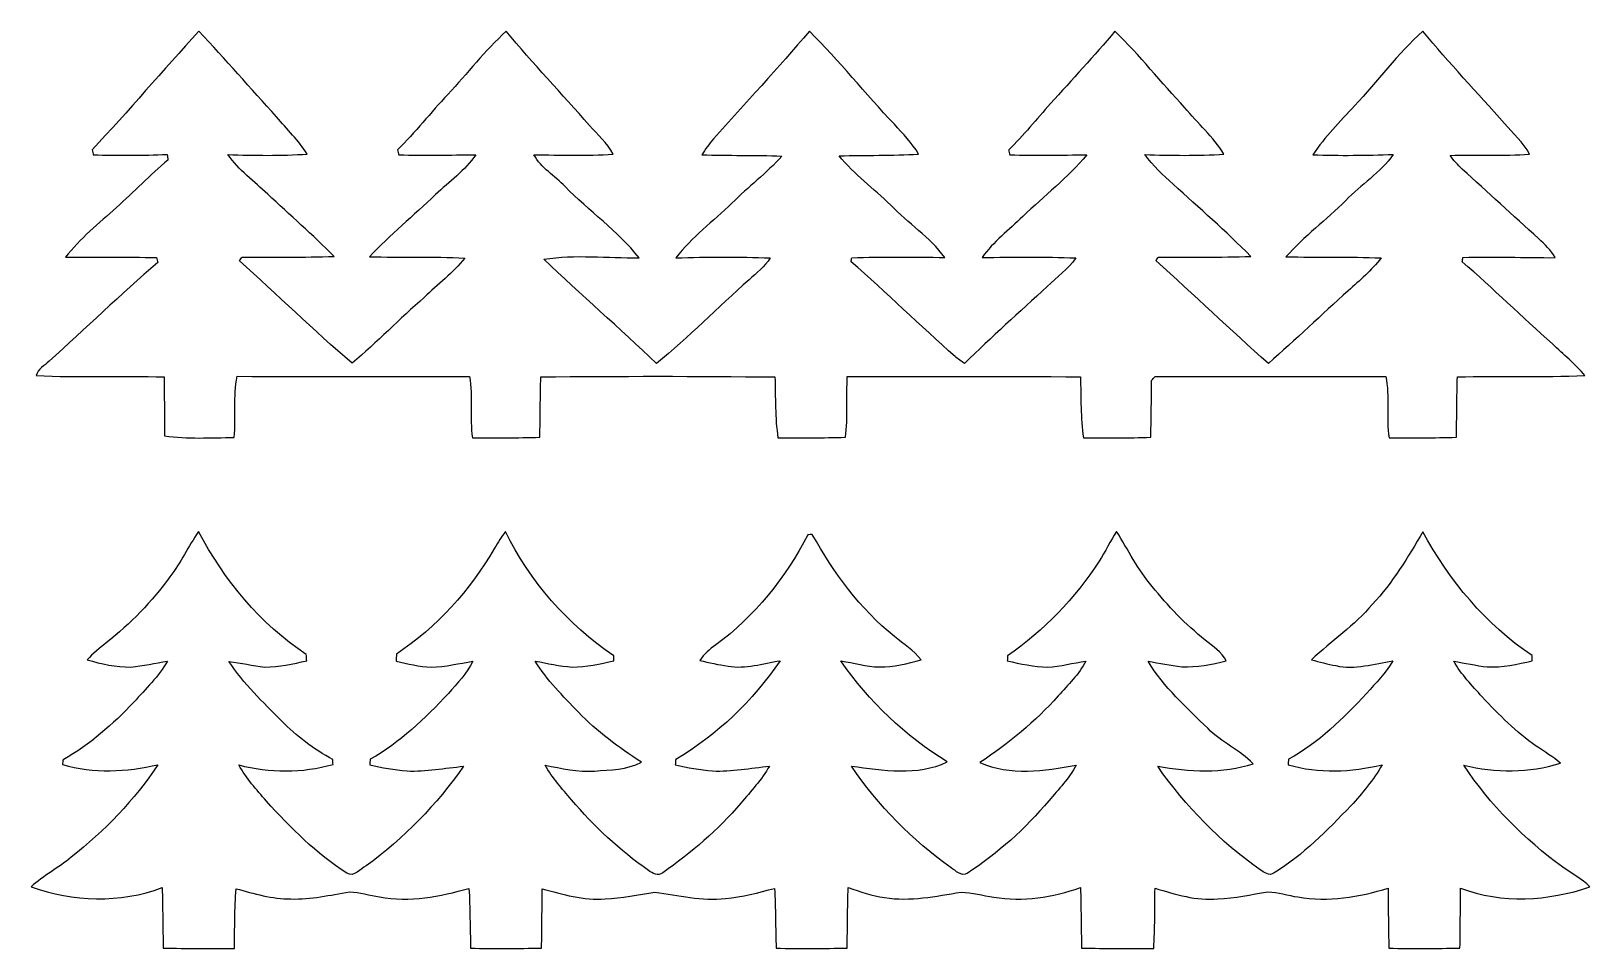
# Model space of a CAD drawing. Header units: centimetres. Extents: x -15.5 to 15.8, y -9.4 to 9.
import ezdxf

# ---------------------------------------------------------------- set-up
doc = ezdxf.new("R2010")
doc.units = ezdxf.units.CM
doc.header["$MEASUREMENT"] = 0
doc.layers.add('Layer 1', color=7, linetype='Continuous')

msp = doc.modelspace()

# ---------------------------------------------------------------- linework, layer by layer
at = {"layer": 'Layer 1', "color": 251}
for points, knots in [([(-14.27727, 6.6167), (-13.54631, 7.39916), (-12.85487, 8.2169), (-12.12956, 9.00465), (-12.12956, 9.00465), (-11.59828, 8.43986), (-11.09239, 7.85283), (-10.57028, 7.28027), (-10.57028, 7.28027), (-10.3565, 7.03827), (-10.13354, 6.80226), (-9.95292, 6.53415), (-9.95292, 6.53415), (-10.4835, 6.49746), (-11.01619, 6.50522), (-11.54748, 6.52392), (-11.54748, 6.52392), (-11.3351, 6.20995), (-11.0169, 5.98876), (-10.74879, 5.72629), (-10.74879, 5.72629), (-10.30429, 5.30966), (-9.84321, 4.90996), (-9.41352, 4.47781), (-9.41352, 4.47781), (-10.03124, 4.45452), (-10.64966, 4.46405), (-11.26737, 4.46158), (-11.26737, 4.46158), (-11.27936, 4.44359), (-11.303, 4.40725), (-11.31464, 4.38891), (-11.31464, 4.38891), (-10.55617, 3.7084), (-9.82804, 2.99261), (-9.05298, 2.33116), (-9.05298, 2.33116), (-8.54992, 2.74955), (-8.09837, 3.22474), (-7.60342, 3.65231), (-7.60342, 3.65231), (-7.33496, 3.91795), (-7.02381, 4.14549), (-6.7885, 4.44324), (-6.7885, 4.44324), (-7.42738, 4.47428), (-8.06732, 4.45876), (-8.70656, 4.46687), (-8.70656, 4.46687), (-8.28851, 4.90961), (-7.81791, 5.29907), (-7.37694, 5.71817), (-7.37694, 5.71817), (-7.10777, 5.98382), (-6.77968, 6.20148), (-6.56837, 6.52074), (-6.56837, 6.52074), (-7.08343, 6.51439), (-7.59883, 6.50099), (-8.11389, 6.51933), (-8.11389, 6.51933), (-8.11989, 6.54367), (-8.13223, 6.59201), (-8.13858, 6.61635), (-8.13858, 6.61635), (-7.78686, 6.97371), (-7.47466, 7.36671), (-7.13034, 7.73077), (-7.13034, 7.73077), (-6.7377, 8.15305), (-6.38422, 8.61342), (-5.95701, 9.00183), (-5.95701, 9.00183), (-5.42008, 8.35307), (-4.84046, 7.74241), (-4.28343, 7.11129), (-4.28343, 7.11129), (-4.12362, 6.92115), (-3.92606, 6.75711), (-3.81141, 6.53274), (-3.81141, 6.53274), (-4.34023, 6.49464), (-4.86974, 6.51475), (-5.39891, 6.52074), (-5.39891, 6.52074), (-5.25639, 6.25193), (-4.97875, 6.09565), (-4.77485, 5.87904), (-4.77485, 5.87904), (-4.29084, 5.39044), (-3.7211, 4.98757), (-3.28754, 4.45064), (-3.28754, 4.45064), (-3.92289, 4.44077), (-4.56812, 4.52085), (-5.19853, 4.42066), (-5.19853, 4.42066), (-4.45488, 3.71157), (-3.68371, 3.03107), (-2.93546, 2.32586), (-2.93546, 2.32586), (-2.286, 2.85221), (-1.7078, 3.45758), (-1.07774, 4.00614), (-1.07774, 4.00614), (-0.9271, 4.14337), (-0.76447, 4.27249), (-0.65123, 4.44465), (-0.65123, 4.44465), (-1.28341, 4.47358), (-1.91629, 4.46793), (-2.54811, 4.44571), (-2.54811, 4.44571), (-2.2285, 4.86763), (-1.79564, 5.17984), (-1.42134, 5.54884), (-1.42134, 5.54884), (-1.09467, 5.87269), (-0.72425, 6.15068), (-0.41698, 6.49429), (-0.41698, 6.49429), (-0.95321, 6.51545), (-1.48943, 6.50134), (-2.0253, 6.51863), (-2.0253, 6.51863), (-1.95827, 6.63187), (-1.87854, 6.737), (-1.79388, 6.83754), (-1.79388, 6.83754), (-1.15076, 7.55862), (-0.49459, 8.26841), (0.1337, 9.00218), (0.1337, 9.00218), (0.73484, 8.40881), (1.26048, 7.74559), (1.84079, 7.13281), (1.84079, 7.13281), (2.01154, 6.94055), (2.19781, 6.75781), (2.32833, 6.5345), (2.32833, 6.5345), (1.7967, 6.49887), (1.26365, 6.51369), (0.73166, 6.49817), (0.73166, 6.49817), (1.03223, 6.12528), (1.42946, 5.84447), (1.76812, 5.50721), (1.76812, 5.50721), (2.11878, 5.14491), (2.55164, 4.86234), (2.85609, 4.45664), (2.85609, 4.45664), (2.23238, 4.45946), (1.60867, 4.47216), (0.98566, 4.45029), (0.98566, 4.45029), (0.98284, 4.42983), (0.97684, 4.38891), (0.97367, 4.36809), (0.97367, 4.36809), (1.68451, 3.74897), (2.35761, 3.08892), (3.06317, 2.4638), (3.06317, 2.4638), (3.12314, 2.41229), (3.18805, 2.36714), (3.25296, 2.32163), (3.25296, 2.32163), (3.78601, 2.85962), (4.35928, 3.35527), (4.91208, 3.87209), (4.91208, 3.87209), (5.10575, 4.06047), (5.33471, 4.21781), (5.48711, 4.445), (5.48711, 4.445), (4.85951, 4.47534), (4.23157, 4.46123), (3.60362, 4.45417), (3.60362, 4.45417), (3.8294, 4.77308), (4.14655, 5.00733), (4.42101, 5.28038), (4.42101, 5.28038), (4.85175, 5.69101), (5.32871, 6.05896), (5.7083, 6.51969), (5.7083, 6.51969), (5.19289, 6.5151), (4.67783, 6.50064), (4.16278, 6.51933), (4.16278, 6.51933), (4.15643, 6.54367), (4.14408, 6.59236), (4.13773, 6.6167), (4.13773, 6.6167), (4.43159, 6.91409), (4.70323, 7.23159), (4.97664, 7.54733), (4.97664, 7.54733), (5.41267, 8.02922), (5.85258, 8.50759), (6.27309, 9.00289), (6.27309, 9.00289), (6.7751, 8.52276), (7.19772, 7.96784), (7.6775, 7.46584), (7.6775, 7.46584), (7.93503, 7.15222), (8.24759, 6.87987), (8.46279, 6.53274), (8.46279, 6.53274), (7.93291, 6.49817), (7.40163, 6.50487), (6.87176, 6.52392), (6.87176, 6.52392), (7.03968, 6.30414), (7.23829, 6.11046), (7.44467, 5.92702), (7.44467, 5.92702), (7.96749, 5.4483), (8.50371, 4.98228), (9.00218, 4.47781), (9.00218, 4.47781), (8.38412, 4.45417), (7.7657, 4.46405), (7.14763, 4.46158), (7.14763, 4.46158), (7.13564, 4.44324), (7.11165, 4.40655), (7.09965, 4.3882), (7.09965, 4.3882), (7.85989, 3.71052), (8.58908, 2.99755), (9.35602, 2.32692), (9.35602, 2.32692), (9.90282, 2.79964), (10.42035, 3.30518), (10.96045, 3.78566), (10.96045, 3.78566), (11.18976, 3.99591), (11.42929, 4.19806), (11.62156, 4.44465), (11.62156, 4.44465), (10.98409, 4.47322), (10.34627, 4.45876), (9.7088, 4.46687), (9.7088, 4.46687), (10.07251, 4.88139), (10.52124, 5.21018), (10.9093, 5.6007), (10.9093, 5.6007), (11.21622, 5.91996), (11.60921, 6.15844), (11.86286, 6.52604), (11.86286, 6.52604), (11.32593, 6.50663), (10.7883, 6.50099), (10.25137, 6.51969), (10.25137, 6.51969), (10.4842, 6.8834), (10.79959, 7.18432), (11.08463, 7.50641), (11.08463, 7.50641), (11.55171, 7.99606), (11.95105, 8.55133), (12.4587, 9.00112), (12.4587, 9.00112), (12.98399, 8.36507), (13.55443, 7.76887), (14.09806, 7.14869), (14.09806, 7.14869), (14.26704, 6.94478), (14.48012, 6.77157), (14.60359, 6.53309), (14.60359, 6.53309), (14.07231, 6.49182), (13.53961, 6.52462), (13.00797, 6.50769), (13.00797, 6.50769), (13.07606, 6.40468), (13.15896, 6.31366), (13.25174, 6.23217), (13.25174, 6.23217), (13.76221, 5.76651), (14.26916, 5.29696), (14.78315, 4.83517), (14.78315, 4.83517), (14.90839, 4.72017), (15.03045, 4.59775), (15.12041, 4.4517), (15.12041, 4.4517), (14.50164, 4.44641), (13.88216, 4.47957), (13.26374, 4.45488), (13.26374, 4.45488), (13.26021, 4.43301), (13.2528, 4.38926), (13.24927, 4.36739), (13.24927, 4.36739), (13.8684, 3.83258), (14.45366, 3.26037), (15.06502, 2.71709), (15.06502, 2.71709), (15.28057, 2.50508), (15.52257, 2.3174), (15.71307, 2.08139), (15.71307, 2.08139), (14.86006, 2.04541), (14.00598, 2.07751), (13.15261, 2.05458), (13.15261, 2.05458), (13.14062, 1.65029), (13.14203, 1.24531), (13.13286, 0.84032), (13.13286, 0.84032), (12.68166, 0.82762), (12.23045, 0.82832), (11.7796, 0.82691), (11.7796, 0.82691), (11.71434, 1.23684), (11.79865, 1.6577), (11.71399, 2.06551), (11.71399, 2.06551), (10.16917, 2.05952), (8.62401, 2.06939), (7.07919, 2.06022), (7.07919, 2.06022), (7.05556, 2.03518), (7.03192, 2.01013), (7.00864, 1.98473), (7.00864, 1.98473), (7.0037, 1.60373), (7.00229, 1.22202), (6.99417, 0.84032), (6.99417, 0.84032), (6.54297, 0.82726), (6.09177, 0.82797), (5.64092, 0.82726), (5.64092, 0.82726), (5.58094, 1.23261), (5.59329, 1.6443), (5.57953, 2.05246), (5.57953, 2.05246), (4.01849, 2.07751), (2.45674, 2.05811), (0.8957, 2.06304), (0.8957, 2.06304), (0.8763, 1.65594), (0.91052, 1.24672), (0.86007, 0.84067), (0.86007, 0.84067), (0.40781, 0.82726), (-0.0448, 0.82797), (-0.49742, 0.82726), (-0.49742, 0.82726), (-0.55739, 1.23261), (-0.54504, 1.6443), (-0.5588, 2.05246), (-0.5588, 2.05246), (-2.12619, 2.07292), (-3.69429, 2.06763), (-5.26203, 2.05564), (-5.26203, 2.05564), (-5.27403, 1.65065), (-5.27297, 1.24566), (-5.28214, 0.84032), (-5.28214, 0.84032), (-5.73334, 0.82762), (-6.18455, 0.82832), (-6.6354, 0.82691), (-6.6354, 0.82691), (-6.69502, 1.23719), (-6.62376, 1.65629), (-6.69431, 2.06551), (-6.69431, 2.06551), (-8.25041, 2.06269), (-9.80616, 2.06234), (-11.36227, 2.06587), (-11.36227, 2.06587), (-11.44376, 1.66299), (-11.38238, 1.24672), (-11.42153, 0.83926), (-11.42153, 0.83926), (-11.88861, 0.82938), (-12.36028, 0.80433), (-12.82488, 0.86889), (-12.82488, 0.86889), (-12.82383, 1.26365), (-12.82418, 1.65806), (-12.83123, 2.05246), (-12.83123, 2.05246), (-13.68743, 2.08703), (-14.54573, 2.03271), (-15.40122, 2.08104), (-15.40122, 2.08104), (-15.36453, 2.21368), (-15.2333, 2.28141), (-15.14122, 2.37102), (-15.14122, 2.37102), (-14.41027, 3.0286), (-13.7033, 3.71404), (-12.95576, 4.35328), (-12.95576, 4.35328), (-12.96247, 4.37797), (-12.97587, 4.42701), (-12.98258, 4.4517), (-12.98258, 4.4517), (-13.59182, 4.4704), (-14.20107, 4.46087), (-14.81067, 4.45841), (-14.81067, 4.45841), (-14.51998, 4.84152), (-14.13581, 5.13609), (-13.78761, 5.46276), (-13.78761, 5.46276), (-13.43378, 5.76968), (-13.11416, 6.11399), (-12.75362, 6.41315), (-12.75362, 6.41315), (-12.75856, 6.45089), (-12.76385, 6.48829), (-12.76914, 6.52568), (-12.76914, 6.52568), (-13.26339, 6.50593), (-13.75798, 6.50346), (-14.25222, 6.51933), (-14.25222, 6.51933), (-14.25857, 6.54367), (-14.27092, 6.59236), (-14.27727, 6.6167)], [0, 0, 0, 0, 0.00917431, 0.00917431, 0.00917431, 0.00917431, 0.01834862, 0.01834862, 0.01834862, 0.01834862, 0.02752294, 0.02752294, 0.02752294, 0.02752294, 0.03669725, 0.03669725, 0.03669725, 0.03669725, 0.04587156, 0.04587156, 0.04587156, 0.04587156, 0.05504587, 0.05504587, 0.05504587, 0.05504587, 0.06422018, 0.06422018, 0.06422018, 0.06422018, 0.0733945, 0.0733945, 0.0733945, 0.0733945, 0.08256881, 0.08256881, 0.08256881, 0.08256881, 0.09174312, 0.09174312, 0.09174312, 0.09174312, 0.10091743, 0.10091743, 0.10091743, 0.10091743, 0.11009174, 0.11009174, 0.11009174, 0.11009174, 0.11926606, 0.11926606, 0.11926606, 0.11926606, 0.12844037, 0.12844037, 0.12844037, 0.12844037, 0.13761468, 0.13761468, 0.13761468, 0.13761468, 0.14678899, 0.14678899, 0.14678899, 0.14678899, 0.1559633, 0.1559633, 0.1559633, 0.1559633, 0.16513761, 0.16513761, 0.16513761, 0.16513761, 0.17431193, 0.17431193, 0.17431193, 0.17431193, 0.18348624, 0.18348624, 0.18348624, 0.18348624, 0.19266055, 0.19266055, 0.19266055, 0.19266055, 0.20183486, 0.20183486, 0.20183486, 0.20183486, 0.21100917, 0.21100917, 0.21100917, 0.21100917, 0.22018349, 0.22018349, 0.22018349, 0.22018349, 0.2293578, 0.2293578, 0.2293578, 0.2293578, 0.23853211, 0.23853211, 0.23853211, 0.23853211, 0.24770642, 0.24770642, 0.24770642, 0.24770642, 0.25688073, 0.25688073, 0.25688073, 0.25688073, 0.26605505, 0.26605505, 0.26605505, 0.26605505, 0.27522936, 0.27522936, 0.27522936, 0.27522936, 0.28440367, 0.28440367, 0.28440367, 0.28440367, 0.29357798, 0.29357798, 0.29357798, 0.29357798, 0.30275229, 0.30275229, 0.30275229, 0.30275229, 0.31192661, 0.31192661, 0.31192661, 0.31192661, 0.32110092, 0.32110092, 0.32110092, 0.32110092, 0.33027523, 0.33027523, 0.33027523, 0.33027523, 0.33944954, 0.33944954, 0.33944954, 0.33944954, 0.34862385, 0.34862385, 0.34862385, 0.34862385, 0.35779817, 0.35779817, 0.35779817, 0.35779817, 0.36697248, 0.36697248, 0.36697248, 0.36697248, 0.37614679, 0.37614679, 0.37614679, 0.37614679, 0.3853211, 0.3853211, 0.3853211, 0.3853211, 0.39449541, 0.39449541, 0.39449541, 0.39449541, 0.40366972, 0.40366972, 0.40366972, 0.40366972, 0.41284404, 0.41284404, 0.41284404, 0.41284404, 0.42201835, 0.42201835, 0.42201835, 0.42201835, 0.43119266, 0.43119266, 0.43119266, 0.43119266, 0.44036697, 0.44036697, 0.44036697, 0.44036697, 0.44954128, 0.44954128, 0.44954128, 0.44954128, 0.4587156, 0.4587156, 0.4587156, 0.4587156, 0.46788991, 0.46788991, 0.46788991, 0.46788991, 0.47706422, 0.47706422, 0.47706422, 0.47706422, 0.48623853, 0.48623853, 0.48623853, 0.48623853, 0.49541284, 0.49541284, 0.49541284, 0.49541284, 0.50458716, 0.50458716, 0.50458716, 0.50458716, 0.51376147, 0.51376147, 0.51376147, 0.51376147, 0.52293578, 0.52293578, 0.52293578, 0.52293578, 0.53211009, 0.53211009, 0.53211009, 0.53211009, 0.5412844, 0.5412844, 0.5412844, 0.5412844, 0.55045872, 0.55045872, 0.55045872, 0.55045872, 0.55963303, 0.55963303, 0.55963303, 0.55963303, 0.56880734, 0.56880734, 0.56880734, 0.56880734, 0.57798165, 0.57798165, 0.57798165, 0.57798165, 0.58715596, 0.58715596, 0.58715596, 0.58715596, 0.59633028, 0.59633028, 0.59633028, 0.59633028, 0.60550459, 0.60550459, 0.60550459, 0.60550459, 0.6146789, 0.6146789, 0.6146789, 0.6146789, 0.62385321, 0.62385321, 0.62385321, 0.62385321, 0.63302752, 0.63302752, 0.63302752, 0.63302752, 0.64220183, 0.64220183, 0.64220183, 0.64220183, 0.65137615, 0.65137615, 0.65137615, 0.65137615, 0.66055046, 0.66055046, 0.66055046, 0.66055046, 0.66972477, 0.66972477, 0.66972477, 0.66972477, 0.67889908, 0.67889908, 0.67889908, 0.67889908, 0.68807339, 0.68807339, 0.68807339, 0.68807339, 0.69724771, 0.69724771, 0.69724771, 0.69724771, 0.70642202, 0.70642202, 0.70642202, 0.70642202, 0.71559633, 0.71559633, 0.71559633, 0.71559633, 0.72477064, 0.72477064, 0.72477064, 0.72477064, 0.73394495, 0.73394495, 0.73394495, 0.73394495, 0.74311927, 0.74311927, 0.74311927, 0.74311927, 0.75229358, 0.75229358, 0.75229358, 0.75229358, 0.76146789, 0.76146789, 0.76146789, 0.76146789, 0.7706422, 0.7706422, 0.7706422, 0.7706422, 0.77981651, 0.77981651, 0.77981651, 0.77981651, 0.78899083, 0.78899083, 0.78899083, 0.78899083, 0.79816514, 0.79816514, 0.79816514, 0.79816514, 0.80733945, 0.80733945, 0.80733945, 0.80733945, 0.81651376, 0.81651376, 0.81651376, 0.81651376, 0.82568807, 0.82568807, 0.82568807, 0.82568807, 0.83486239, 0.83486239, 0.83486239, 0.83486239, 0.8440367, 0.8440367, 0.8440367, 0.8440367, 0.85321101, 0.85321101, 0.85321101, 0.85321101, 0.86238532, 0.86238532, 0.86238532, 0.86238532, 0.87155963, 0.87155963, 0.87155963, 0.87155963, 0.88073394, 0.88073394, 0.88073394, 0.88073394, 0.88990826, 0.88990826, 0.88990826, 0.88990826, 0.89908257, 0.89908257, 0.89908257, 0.89908257, 0.90825688, 0.90825688, 0.90825688, 0.90825688, 0.91743119, 0.91743119, 0.91743119, 0.91743119, 0.9266055, 0.9266055, 0.9266055, 0.9266055, 0.93577982, 0.93577982, 0.93577982, 0.93577982, 0.94495413, 0.94495413, 0.94495413, 0.94495413, 0.95412844, 0.95412844, 0.95412844, 0.95412844, 0.96330275, 0.96330275, 0.96330275, 0.96330275, 0.97247706, 0.97247706, 0.97247706, 0.97247706, 0.98165138, 0.98165138, 0.98165138, 0.98165138, 1, 1, 1, 1]), ([(-12.71235, -1.96215), (-12.49292, -1.67887), (-12.33946, -1.3529), (-12.14155, -1.05551), (-12.14155, -1.05551), (-11.62121, -2.02741), (-10.90224, -2.9143), (-9.97514, -3.5239), (-9.97514, -3.5239), (-9.97162, -3.56588), (-9.96809, -3.60821), (-9.96456, -3.6509), (-9.96456, -3.6509), (-10.24114, -3.71687), (-10.5216, -3.78143), (-10.8077, -3.77754), (-10.8077, -3.77754), (-11.04935, -3.75356), (-11.28571, -3.69147), (-11.52737, -3.66607), (-11.52737, -3.66607), (-11.23562, -4.11339), (-10.84368, -4.4831), (-10.47044, -4.86128), (-10.47044, -4.86128), (-10.16988, -5.17031), (-9.81992, -5.42819), (-9.4421, -5.63492), (-9.4421, -5.63492), (-9.44069, -5.66032), (-9.43786, -5.71112), (-9.43645, -5.73652), (-9.43645, -5.73652), (-10.05487, -5.91009), (-10.71033, -5.90973), (-11.33016, -5.74569), (-11.33016, -5.74569), (-11.18094, -6.01239), (-10.97421, -6.24134), (-10.7763, -6.47241), (-10.7763, -6.47241), (-10.28806, -7.00758), (-9.77089, -7.52898), (-9.15811, -7.92198), (-9.15811, -7.92198), (-9.01524, -8.01299), (-8.88718, -7.8299), (-8.77111, -7.77593), (-8.77111, -7.77593), (-8.01688, -7.21995), (-7.34942, -6.54191), (-6.8132, -5.77321), (-6.8132, -5.77321), (-7.19173, -5.80778), (-7.56849, -5.88116), (-7.9502, -5.86705), (-7.9502, -5.86705), (-8.20244, -5.84235), (-8.45291, -5.80108), (-8.6995, -5.74252), (-8.6995, -5.74252), (-8.69703, -5.71535), (-8.6928, -5.66067), (-8.69033, -5.63316), (-8.69033, -5.63316), (-8.08602, -5.29766), (-7.59037, -4.80871), (-7.11976, -4.31059), (-7.11976, -4.31059), (-6.94478, -4.10175), (-6.74158, -3.90807), (-6.62446, -3.65795), (-6.62446, -3.65795), (-6.90139, -3.70981), (-7.17938, -3.76873), (-7.46125, -3.78213), (-7.46125, -3.78213), (-7.70149, -3.76978), (-7.93609, -3.71158), (-8.17033, -3.66113), (-8.17033, -3.66113), (-8.16716, -3.6128), (-8.16398, -3.56517), (-8.16081, -3.51755), (-8.16081, -3.51755), (-7.35189, -2.97498), (-6.67667, -2.23379), (-6.19337, -1.38889), (-6.19337, -1.38889), (-6.12458, -1.27282), (-6.05402, -1.15817), (-5.97006, -1.05269), (-5.97006, -1.05269), (-5.48534, -2.05846), (-4.71734, -2.92347), (-3.79765, -3.55283), (-3.79765, -3.55283), (-3.79624, -3.57752), (-3.79377, -3.62656), (-3.79236, -3.65125), (-3.79236, -3.65125), (-4.06859, -3.71757), (-4.34869, -3.78037), (-4.63409, -3.7786), (-4.63409, -3.7786), (-4.88421, -3.76167), (-5.12798, -3.69993), (-5.37457, -3.65936), (-5.37457, -3.65936), (-5.14174, -4.04389), (-4.81542, -4.36033), (-4.50779, -4.68418), (-4.50779, -4.68418), (-4.13385, -5.07612), (-3.69429, -5.39574), (-3.24132, -5.6896), (-3.24132, -5.6896), (-3.52743, -5.84341), (-3.86539, -5.84623), (-4.18148, -5.86811), (-4.18148, -5.86811), (-4.51767, -5.89315), (-4.84681, -5.81096), (-5.17454, -5.75098), (-5.17454, -5.75098), (-5.03449, -6.00745), (-4.83341, -6.223), (-4.64679, -6.44596), (-4.64679, -6.44596), (-4.19276, -6.98041), (-3.6763, -7.46301), (-3.10162, -7.86659), (-3.10162, -7.86659), (-3.01872, -7.92233), (-2.90548, -7.9883), (-2.8127, -7.91316), (-2.8127, -7.91316), (-2.23873, -7.51099), (-1.69933, -7.05203), (-1.24495, -6.51651), (-1.24495, -6.51651), (-1.04281, -6.27592), (-0.82444, -6.04379), (-0.66887, -5.76897), (-0.66887, -5.76897), (-1.04916, -5.80919), (-1.42804, -5.88327), (-1.81187, -5.86705), (-1.81187, -5.86705), (-2.06446, -5.84235), (-2.31493, -5.80108), (-2.56152, -5.74252), (-2.56152, -5.74252), (-2.5587, -5.71571), (-2.55341, -5.66173), (-2.55094, -5.63492), (-2.55094, -5.63492), (-1.71838, -5.14279), (-0.99624, -4.45452), (-0.45614, -3.65337), (-0.45614, -3.65337), (-0.80186, -3.70134), (-1.14864, -3.82411), (-1.50072, -3.7592), (-1.50072, -3.7592), (-1.69192, -3.73098), (-1.88136, -3.69429), (-2.06728, -3.64384), (-2.06728, -3.64384), (-1.98861, -3.51367), (-1.8669, -3.42159), (-1.74696, -3.33234), (-1.74696, -3.33234), (-0.96308, -2.75872), (-0.34078, -1.97944), (0.1016, -1.11866), (0.1016, -1.11866), (0.12418, -1.11689), (0.16898, -1.11301), (0.19156, -1.1109), (0.19156, -1.1109), (0.62265, -1.88066), (1.15111, -2.6102), (1.84432, -3.16477), (1.84432, -3.16477), (2.02636, -3.31646), (2.23555, -3.44099), (2.37878, -3.63396), (2.37878, -3.63396), (2.10573, -3.71158), (1.82527, -3.77825), (1.53987, -3.77508), (1.53987, -3.77508), (1.27706, -3.7719), (1.02588, -3.69147), (0.76764, -3.65443), (0.76764, -3.65443), (1.32821, -4.47005), (2.06234, -5.16043), (2.90089, -5.68501), (2.90089, -5.68501), (2.30434, -5.97041), (1.61219, -5.85611), (0.97966, -5.77109), (0.97966, -5.77109), (1.5173, -6.56414), (2.2031, -7.25593), (2.97991, -7.81614), (2.97991, -7.81614), (3.07199, -7.86447), (3.18805, -8.00171), (3.30412, -7.92515), (3.30412, -7.92515), (3.92183, -7.52616), (4.47146, -7.02416), (4.94771, -6.46465), (4.94771, -6.46465), (5.13715, -6.23323), (5.35799, -6.01945), (5.49063, -5.74781), (5.49063, -5.74781), (4.85846, -5.86669), (4.16666, -5.96583), (3.55882, -5.69983), (3.55882, -5.69983), (4.13244, -5.31354), (4.67395, -4.87645), (5.13433, -4.35822), (5.13433, -4.35822), (5.32871, -4.1342), (5.55061, -3.92536), (5.68889, -3.65901), (5.68889, -3.65901), (5.43278, -3.69746), (5.17984, -3.76238), (4.92125, -3.77896), (4.92125, -3.77896), (4.64644, -3.77014), (4.37586, -3.71687), (4.10986, -3.65196), (4.10986, -3.65196), (4.11127, -3.62726), (4.11409, -3.57787), (4.11551, -3.55318), (4.11551, -3.55318), (4.84364, -3.04659), (5.47441, -2.39748), (5.95524, -1.65171), (5.95524, -1.65171), (6.07801, -1.45521), (6.17961, -1.24672), (6.30484, -1.05198), (6.30484, -1.05198), (6.53521, -1.42452), (6.73559, -1.81786), (7.01746, -2.15618), (7.01746, -2.15618), (7.34025, -2.54741), (7.68703, -2.92241), (8.08814, -3.23568), (8.08814, -3.23568), (8.24018, -3.36127), (8.41939, -3.47274), (8.50935, -3.65548), (8.50935, -3.65548), (8.21655, -3.72639), (7.91633, -3.78248), (7.61436, -3.77119), (7.61436, -3.77119), (7.38681, -3.74509), (7.16386, -3.69782), (6.93879, -3.66113), (6.93879, -3.66113), (7.25452, -4.18077), (7.71031, -4.59458), (8.14317, -5.01474), (8.14317, -5.01474), (8.41622, -5.28884), (8.77958, -5.44936), (9.05157, -5.7217), (9.05157, -5.7217), (8.43104, -5.92737), (7.7657, -5.8801), (7.1314, -5.77356), (7.1314, -5.77356), (7.68985, -6.57648), (8.39011, -7.28768), (9.18951, -7.85248), (9.18951, -7.85248), (9.26959, -7.90222), (9.37577, -7.99006), (9.46891, -7.9181), (9.46891, -7.9181), (10.05346, -7.55544), (10.54029, -7.06191), (11.01196, -6.56696), (11.01196, -6.56696), (11.24973, -6.31507), (11.46563, -6.04308), (11.64061, -5.74357), (11.64061, -5.74357), (11.02042, -5.88998), (10.36779, -5.92173), (9.75113, -5.74181), (9.75113, -5.74181), (9.75325, -5.71429), (9.75713, -5.65961), (9.75889, -5.63245), (9.75889, -5.63245), (10.36779, -5.30507), (10.86062, -4.80907), (11.32875, -4.30918), (11.32875, -4.30918), (11.51326, -4.09822), (11.71293, -3.89572), (11.85616, -3.65337), (11.85616, -3.65337), (11.47868, -3.70911), (11.09416, -3.83822), (10.71174, -3.75003), (10.71174, -3.75003), (10.54594, -3.72004), (10.38366, -3.67771), (10.22244, -3.63008), (10.22244, -3.63008), (10.62284, -3.25332), (11.09098, -2.94534), (11.44305, -2.51742), (11.44305, -2.51742), (11.85157, -2.0828), (12.16096, -1.57021), (12.45941, -1.05728), (12.45941, -1.05728), (12.98716, -2.04188), (13.72623, -2.92065), (14.65509, -3.5493), (14.65509, -3.5493), (14.6558, -3.5747), (14.65686, -3.6262), (14.65721, -3.65196), (14.65721, -3.65196), (14.36088, -3.72181), (14.05855, -3.78707), (13.75234, -3.77613), (13.75234, -3.77613), (13.52585, -3.7465), (13.30396, -3.69852), (13.07959, -3.66007), (13.07959, -3.66007), (13.23199, -3.92712), (13.44683, -4.14902), (13.65074, -4.37656), (13.65074, -4.37656), (13.98658, -4.73463), (14.33477, -5.08706), (14.7387, -5.36928), (14.7387, -5.36928), (14.89922, -5.48322), (15.07596, -5.57777), (15.22307, -5.71077), (15.22307, -5.71077), (14.59512, -5.91114), (13.91708, -5.90444), (13.27997, -5.75134), (13.27997, -5.75134), (13.80843, -6.54791), (14.49917, -7.23618), (15.26928, -7.80133), (15.26928, -7.80133), (15.45061, -7.93327), (15.65875, -8.03169), (15.81362, -8.19785), (15.81362, -8.19785), (14.98071, -8.48289), (14.04902, -8.53828), (13.21541, -8.22431), (13.21541, -8.22431), (13.21153, -8.62471), (13.21329, -9.02511), (13.20377, -9.42587), (13.20377, -9.42587), (12.72787, -9.43751), (12.25197, -9.4428), (11.77678, -9.42975), (11.77678, -9.42975), (11.76514, -9.02794), (11.76443, -8.62612), (11.76232, -8.22466), (11.76232, -8.22466), (11.17776, -8.39893), (10.55723, -8.50759), (9.94939, -8.39823), (9.94939, -8.39823), (9.74619, -8.37706), (9.55075, -8.29345), (9.34544, -8.2991), (9.34544, -8.2991), (9.01136, -8.34813), (8.6808, -8.42821), (8.34214, -8.4388), (8.34214, -8.4388), (7.90892, -8.48042), (7.48806, -8.3439), (7.07813, -8.22466), (7.07813, -8.22466), (7.07319, -8.62824), (7.07778, -9.03287), (7.05132, -9.4361), (7.05132, -9.4361), (6.56837, -9.43786), (6.08577, -9.43928), (5.60317, -9.42587), (5.60317, -9.42587), (5.59117, -9.02123), (5.59364, -8.6166), (5.5813, -8.21231), (5.5813, -8.21231), (5.02461, -8.40176), (4.42383, -8.50477), (3.83893, -8.40211), (3.83893, -8.40211), (3.61879, -8.37741), (3.40325, -8.30227), (3.18135, -8.30509), (3.18135, -8.30509), (2.67406, -8.38235), (2.15971, -8.49489), (1.64465, -8.41234), (1.64465, -8.41234), (1.39171, -8.38447), (1.15429, -8.28992), (0.91475, -8.21055), (0.91475, -8.21055), (0.89923, -8.61519), (0.90064, -9.02053), (0.89147, -9.42587), (0.89147, -9.42587), (0.41628, -9.43751), (-0.05891, -9.4428), (-0.53375, -9.42975), (-0.53375, -9.42975), (-0.54645, -9.02864), (-0.54363, -8.62718), (-0.56727, -8.22678), (-0.56727, -8.22678), (-0.89076, -8.3125), (-1.21426, -8.4074), (-1.55011, -8.42927), (-1.55011, -8.42927), (-2.02847, -8.49207), (-2.49802, -8.35942), (-2.96898, -8.30509), (-2.96898, -8.30509), (-3.30306, -8.34602), (-3.6322, -8.42857), (-3.96981, -8.43844), (-3.96981, -8.43844), (-4.40161, -8.47266), (-4.82494, -8.34813), (-5.23593, -8.23313), (-5.23593, -8.23313), (-5.23875, -8.63036), (-5.23699, -9.02829), (-5.24651, -9.42587), (-5.24651, -9.42587), (-5.7217, -9.43751), (-6.19725, -9.4428), (-6.67209, -9.42975), (-6.67209, -9.42975), (-6.68479, -9.02864), (-6.68196, -8.62718), (-6.70525, -8.22713), (-6.70525, -8.22713), (-7.28557, -8.39258), (-7.89905, -8.51076), (-8.50089, -8.39717), (-8.50089, -8.39717), (-8.70338, -8.37353), (-8.89988, -8.29381), (-9.10484, -8.29839), (-9.10484, -8.29839), (-9.49501, -8.35872), (-9.88378, -8.45502), (-10.28206, -8.43915), (-10.28206, -8.43915), (-10.65989, -8.44232), (-11.0236, -8.33049), (-11.38449, -8.23348), (-11.38449, -8.23348), (-11.41236, -8.63388), (-11.41413, -9.0357), (-11.41483, -9.43751), (-11.41483, -9.43751), (-11.89214, -9.43751), (-12.3698, -9.43892), (-12.84711, -9.42587), (-12.84711, -9.42587), (-12.85875, -9.02123), (-12.85663, -8.6166), (-12.86898, -8.21231), (-12.86898, -8.21231), (-13.71353, -8.52946), (-14.65898, -8.50336), (-15.50106, -8.19326), (-15.50106, -8.19326), (-15.24917, -7.97278), (-14.9539, -7.81085), (-14.69461, -7.6006), (-14.69461, -7.6006), (-14.02927, -7.06931), (-13.42355, -6.45513), (-12.95506, -5.74146), (-12.95506, -5.74146), (-13.58371, -5.88433), (-14.24834, -5.92949), (-14.87099, -5.73476), (-14.87099, -5.73476), (-14.86817, -5.71147), (-14.86218, -5.66561), (-14.85935, -5.64268), (-14.85935, -5.64268), (-14.32454, -5.33929), (-13.85852, -4.92831), (-13.43731, -4.48416), (-13.43731, -4.48416), (-13.20306, -4.21816), (-12.93954, -3.97051), (-12.76491, -3.65901), (-12.76491, -3.65901), (-13.00974, -3.69817), (-13.25245, -3.75461), (-13.49939, -3.7779), (-13.49939, -3.7779), (-13.79679, -3.78001), (-14.091, -3.71581), (-14.37499, -3.63185), (-14.37499, -3.63185), (-14.26175, -3.50379), (-14.12416, -3.40007), (-13.99293, -3.29212), (-13.99293, -3.29212), (-13.51068, -2.90724), (-13.07218, -2.46451), (-12.71235, -1.96215)], [0, 0, 0, 0, 0.00729927, 0.00729927, 0.00729927, 0.00729927, 0.01459854, 0.01459854, 0.01459854, 0.01459854, 0.02189781, 0.02189781, 0.02189781, 0.02189781, 0.02919708, 0.02919708, 0.02919708, 0.02919708, 0.03649635, 0.03649635, 0.03649635, 0.03649635, 0.04379562, 0.04379562, 0.04379562, 0.04379562, 0.05109489, 0.05109489, 0.05109489, 0.05109489, 0.05839416, 0.05839416, 0.05839416, 0.05839416, 0.06569343, 0.06569343, 0.06569343, 0.06569343, 0.0729927, 0.0729927, 0.0729927, 0.0729927, 0.08029197, 0.08029197, 0.08029197, 0.08029197, 0.08759124, 0.08759124, 0.08759124, 0.08759124, 0.09489051, 0.09489051, 0.09489051, 0.09489051, 0.10218978, 0.10218978, 0.10218978, 0.10218978, 0.10948905, 0.10948905, 0.10948905, 0.10948905, 0.11678832, 0.11678832, 0.11678832, 0.11678832, 0.12408759, 0.12408759, 0.12408759, 0.12408759, 0.13138686, 0.13138686, 0.13138686, 0.13138686, 0.13868613, 0.13868613, 0.13868613, 0.13868613, 0.1459854, 0.1459854, 0.1459854, 0.1459854, 0.15328467, 0.15328467, 0.15328467, 0.15328467, 0.16058394, 0.16058394, 0.16058394, 0.16058394, 0.16788321, 0.16788321, 0.16788321, 0.16788321, 0.17518248, 0.17518248, 0.17518248, 0.17518248, 0.18248175, 0.18248175, 0.18248175, 0.18248175, 0.18978102, 0.18978102, 0.18978102, 0.18978102, 0.19708029, 0.19708029, 0.19708029, 0.19708029, 0.20437956, 0.20437956, 0.20437956, 0.20437956, 0.21167883, 0.21167883, 0.21167883, 0.21167883, 0.2189781, 0.2189781, 0.2189781, 0.2189781, 0.22627737, 0.22627737, 0.22627737, 0.22627737, 0.23357664, 0.23357664, 0.23357664, 0.23357664, 0.24087591, 0.24087591, 0.24087591, 0.24087591, 0.24817518, 0.24817518, 0.24817518, 0.24817518, 0.25547445, 0.25547445, 0.25547445, 0.25547445, 0.26277372, 0.26277372, 0.26277372, 0.26277372, 0.27007299, 0.27007299, 0.27007299, 0.27007299, 0.27737226, 0.27737226, 0.27737226, 0.27737226, 0.28467153, 0.28467153, 0.28467153, 0.28467153, 0.2919708, 0.2919708, 0.2919708, 0.2919708, 0.29927007, 0.29927007, 0.29927007, 0.29927007, 0.30656934, 0.30656934, 0.30656934, 0.30656934, 0.31386861, 0.31386861, 0.31386861, 0.31386861, 0.32116788, 0.32116788, 0.32116788, 0.32116788, 0.32846715, 0.32846715, 0.32846715, 0.32846715, 0.33576642, 0.33576642, 0.33576642, 0.33576642, 0.34306569, 0.34306569, 0.34306569, 0.34306569, 0.35036496, 0.35036496, 0.35036496, 0.35036496, 0.35766423, 0.35766423, 0.35766423, 0.35766423, 0.3649635, 0.3649635, 0.3649635, 0.3649635, 0.37226277, 0.37226277, 0.37226277, 0.37226277, 0.37956204, 0.37956204, 0.37956204, 0.37956204, 0.38686131, 0.38686131, 0.38686131, 0.38686131, 0.39416058, 0.39416058, 0.39416058, 0.39416058, 0.40145985, 0.40145985, 0.40145985, 0.40145985, 0.40875912, 0.40875912, 0.40875912, 0.40875912, 0.41605839, 0.41605839, 0.41605839, 0.41605839, 0.42335766, 0.42335766, 0.42335766, 0.42335766, 0.43065693, 0.43065693, 0.43065693, 0.43065693, 0.4379562, 0.4379562, 0.4379562, 0.4379562, 0.44525547, 0.44525547, 0.44525547, 0.44525547, 0.45255474, 0.45255474, 0.45255474, 0.45255474, 0.45985401, 0.45985401, 0.45985401, 0.45985401, 0.46715328, 0.46715328, 0.46715328, 0.46715328, 0.47445255, 0.47445255, 0.47445255, 0.47445255, 0.48175182, 0.48175182, 0.48175182, 0.48175182, 0.48905109, 0.48905109, 0.48905109, 0.48905109, 0.49635036, 0.49635036, 0.49635036, 0.49635036, 0.50364964, 0.50364964, 0.50364964, 0.50364964, 0.51094891, 0.51094891, 0.51094891, 0.51094891, 0.51824818, 0.51824818, 0.51824818, 0.51824818, 0.52554745, 0.52554745, 0.52554745, 0.52554745, 0.53284672, 0.53284672, 0.53284672, 0.53284672, 0.54014599, 0.54014599, 0.54014599, 0.54014599, 0.54744526, 0.54744526, 0.54744526, 0.54744526, 0.55474453, 0.55474453, 0.55474453, 0.55474453, 0.5620438, 0.5620438, 0.5620438, 0.5620438, 0.56934307, 0.56934307, 0.56934307, 0.56934307, 0.57664234, 0.57664234, 0.57664234, 0.57664234, 0.58394161, 0.58394161, 0.58394161, 0.58394161, 0.59124088, 0.59124088, 0.59124088, 0.59124088, 0.59854015, 0.59854015, 0.59854015, 0.59854015, 0.60583942, 0.60583942, 0.60583942, 0.60583942, 0.61313869, 0.61313869, 0.61313869, 0.61313869, 0.62043796, 0.62043796, 0.62043796, 0.62043796, 0.62773723, 0.62773723, 0.62773723, 0.62773723, 0.6350365, 0.6350365, 0.6350365, 0.6350365, 0.64233577, 0.64233577, 0.64233577, 0.64233577, 0.64963504, 0.64963504, 0.64963504, 0.64963504, 0.65693431, 0.65693431, 0.65693431, 0.65693431, 0.66423358, 0.66423358, 0.66423358, 0.66423358, 0.67153285, 0.67153285, 0.67153285, 0.67153285, 0.67883212, 0.67883212, 0.67883212, 0.67883212, 0.68613139, 0.68613139, 0.68613139, 0.68613139, 0.69343066, 0.69343066, 0.69343066, 0.69343066, 0.70072993, 0.70072993, 0.70072993, 0.70072993, 0.7080292, 0.7080292, 0.7080292, 0.7080292, 0.71532847, 0.71532847, 0.71532847, 0.71532847, 0.72262774, 0.72262774, 0.72262774, 0.72262774, 0.72992701, 0.72992701, 0.72992701, 0.72992701, 0.73722628, 0.73722628, 0.73722628, 0.73722628, 0.74452555, 0.74452555, 0.74452555, 0.74452555, 0.75182482, 0.75182482, 0.75182482, 0.75182482, 0.75912409, 0.75912409, 0.75912409, 0.75912409, 0.76642336, 0.76642336, 0.76642336, 0.76642336, 0.77372263, 0.77372263, 0.77372263, 0.77372263, 0.7810219, 0.7810219, 0.7810219, 0.7810219, 0.78832117, 0.78832117, 0.78832117, 0.78832117, 0.79562044, 0.79562044, 0.79562044, 0.79562044, 0.80291971, 0.80291971, 0.80291971, 0.80291971, 0.81021898, 0.81021898, 0.81021898, 0.81021898, 0.81751825, 0.81751825, 0.81751825, 0.81751825, 0.82481752, 0.82481752, 0.82481752, 0.82481752, 0.83211679, 0.83211679, 0.83211679, 0.83211679, 0.83941606, 0.83941606, 0.83941606, 0.83941606, 0.84671533, 0.84671533, 0.84671533, 0.84671533, 0.8540146, 0.8540146, 0.8540146, 0.8540146, 0.86131387, 0.86131387, 0.86131387, 0.86131387, 0.86861314, 0.86861314, 0.86861314, 0.86861314, 0.87591241, 0.87591241, 0.87591241, 0.87591241, 0.88321168, 0.88321168, 0.88321168, 0.88321168, 0.89051095, 0.89051095, 0.89051095, 0.89051095, 0.89781022, 0.89781022, 0.89781022, 0.89781022, 0.90510949, 0.90510949, 0.90510949, 0.90510949, 0.91240876, 0.91240876, 0.91240876, 0.91240876, 0.91970803, 0.91970803, 0.91970803, 0.91970803, 0.9270073, 0.9270073, 0.9270073, 0.9270073, 0.93430657, 0.93430657, 0.93430657, 0.93430657, 0.94160584, 0.94160584, 0.94160584, 0.94160584, 0.94890511, 0.94890511, 0.94890511, 0.94890511, 0.95620438, 0.95620438, 0.95620438, 0.95620438, 0.96350365, 0.96350365, 0.96350365, 0.96350365, 0.97080292, 0.97080292, 0.97080292, 0.97080292, 0.97810219, 0.97810219, 0.97810219, 0.97810219, 0.98540146, 0.98540146, 0.98540146, 0.98540146, 1, 1, 1, 1])]:
    msp.add_open_spline(points, degree=3, knots=knots, dxfattribs=at)

doc.saveas('drawing.dxf')
